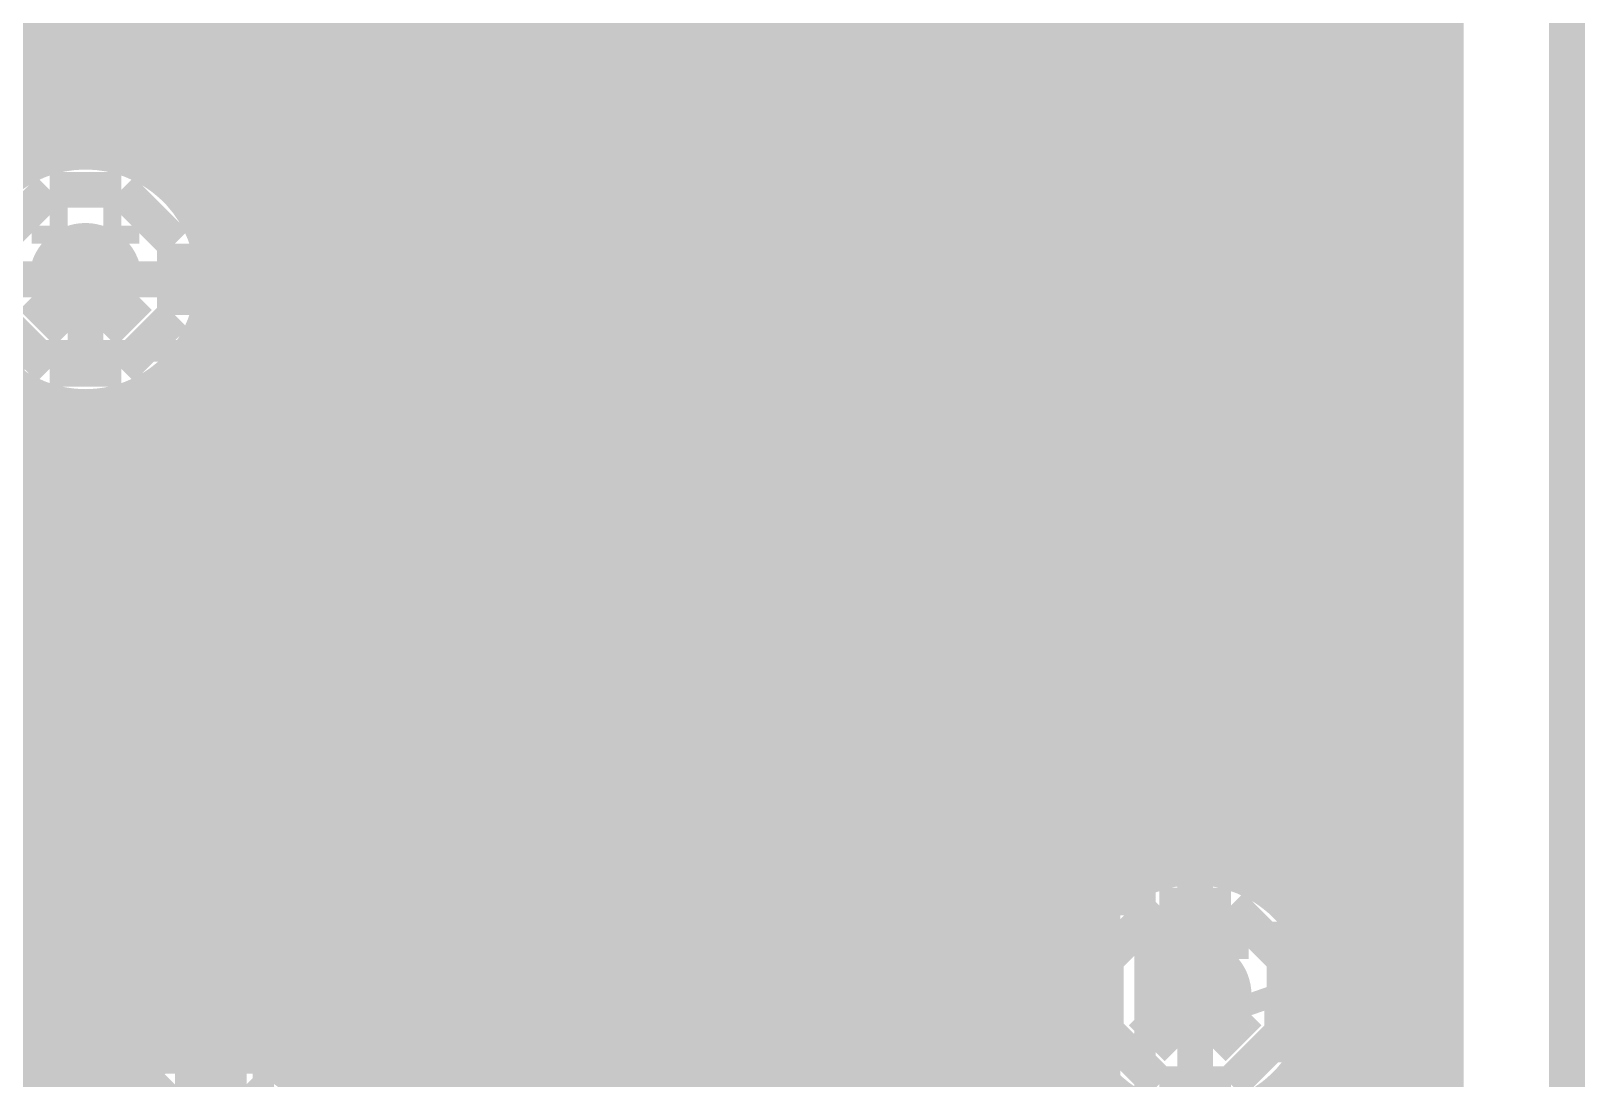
# Model space of a CAD drawing. Extents: x -5 to 157, y -120 to 103.
# Drawn here: x 128.9 to 139.93, y 42.58 to 50.02 of the extents above; entities that cross this region are included whole.
import ezdxf

# ---------------------------------------------------------------- set-up
doc = ezdxf.new("R2010")
doc.units = 0
doc.header["$MEASUREMENT"] = 0
doc.layers.get('0').update_dxf_attribs({"linetype": 'CONTINUOUS'})
for name, color, linetype in [('22-304-2_BOT', 7, 'CONTINUOUS'), ('22-304-2_DRD', 7, 'CONTINUOUS'), ('22-304-2_DRL', 2, 'CONTINUOUS'), ('22-304-2_IN1', 4, 'CONTINUOUS'), ('22-304-2_IN2', 3, 'CONTINUOUS'), ('22-304-2_SMB', 5, 'CONTINUOUS'), ('22-304-2_SMT', 10, 'CONTINUOUS'), ('22-304-2_SPB', 14, 'CONTINUOUS'), ('22-304-2_SPT', 9, 'CONTINUOUS'), ('22-304-2_SSB', 12, 'CONTINUOUS'), ('22-304-2_SST', 11, 'CONTINUOUS'), ('22-304-2_TOP', 13, 'CONTINUOUS'), ('THRUHOLE_TAP', 7, 'CONTINUOUS')]:
    doc.layers.add(name, color=color, linetype=linetype)

# ---------------------------------------------------------------- blocks, each defined once
blk = doc.blocks.new('RECTANGLE_3')
blk.add_solid([(0.4826, 0.4064), (0.4826, -0.4064), (-0.4826, 0.4064), (-0.4826, -0.4064)])
blk = doc.blocks.new('RECTANGLE_31')
blk.add_solid([(0.9017, 0.508), (0.9017, -0.508), (-0.9017, 0.508), (-0.9017, -0.508)])
blk = doc.blocks.new('ROUND_39')
at = {"const_width": 0.40005}
blk.add_lwpolyline([(-0.200024, 0, 1), (0.200024, 0, 1)], format="xyb", close=True, dxfattribs=at)
blk = doc.blocks.new('RECTANGLE_61')
blk.add_solid([(0.508, 0.635), (0.508, -0.635), (-0.508, 0.635), (-0.508, -0.635)])
blk = doc.blocks.new('ROUND_87')
at = {"const_width": 0.10033}
blk.add_lwpolyline([(-0.050164, 0, 1), (0.050164, 0, 1)], format="xyb", close=True, dxfattribs=at)
blk = doc.blocks.new('ROUND_88')
at = {"const_width": 0.10033}
blk.add_lwpolyline([(-0.050164, 0, 1), (0.050164, 0, 1)], format="xyb", close=True, dxfattribs=at)
blk = doc.blocks.new('ROUND_42')
at = {"const_width": 0.40005}
blk.add_lwpolyline([(-0.200024, 0, 1), (0.200024, 0, 1)], format="xyb", close=True, dxfattribs=at)
blk = doc.blocks.new('ROUND_38')
at = {"const_width": 0.40005}
blk.add_lwpolyline([(-0.200024, 0, 1), (0.200024, 0, 1)], format="xyb", close=True, dxfattribs=at)
blk = doc.blocks.new('RECTANGLE_26')
blk.add_solid([(0.75946, 1.52527), (0.75946, -1.52527), (-0.75946, 1.52527), (-0.75946, -1.52527)])
blk = doc.blocks.new('ROUND_80')
at = {"const_width": 0.10033}
blk.add_lwpolyline([(-0.050164, 0, 1), (0.050164, 0, 1)], format="xyb", close=True, dxfattribs=at)

msp = doc.modelspace()

# ---------------------------------------------------------------- linework, layer by layer
at = {"layer": '22-304-2_BOT'}
for points, const_width in [([(121.285, 34.0614), (121.5136, 34.29), (136.906, 34.29), (138.43, 35.814), (138.43, 46.736), (137.287, 47.879), (134.239, 47.879), (128.651, 53.467), (128.651, 59.055), (127.889, 59.817), (114.173, 59.817), (105.156, 68.834), (105.156, 72.517), (102.362, 75.311), (98.80854, 75.311), (97.3836, 76.7334)], 0.254), ([(102.235, 76.2), (105.664, 72.771), (105.664, 69.088), (114.427, 60.325), (128.143, 60.325), (129.159, 59.309), (129.159, 53.721), (134.493, 48.387), (137.668, 48.387), (138.938, 47.117), (138.938, 31.877), (138.176, 31.115), (129.54, 31.115)], 0.254), ([(121.285, 58.3946), (121.285, 56.261), (124.46, 53.086), (124.46, 49.911), (126.111, 48.26), (129.286, 48.26)], 0.254), ([(133.985, 46.863), (133.985, 47.371), (128.143, 53.213), (128.143, 57.8866), (127.635, 58.3946)], 0.254), ([(130.175, 46.7614), (130.175, 49.657), (127.7366, 52.0954), (127.635, 52.0954)], 0.254), ([(130.81, 49.64684), (132.969, 47.48784)], 0.254), ([(130.81, 49.64684), (130.81, 47.7774)], 0.254), ([(130.92684, 49.53), (130.81, 49.53)], 0.254), ([(131.0132, 49.44364), (131.0132, 47.7774)], 0.254), ([(131.15544, 49.3014), (130.81, 49.3014)], 0.254), ([(131.2418, 49.21504), (131.2418, 47.7774)], 0.254), ([(131.38404, 49.0728), (130.81, 49.0728)], 0.254), ([(131.4704, 48.98644), (131.4704, 47.7774)], 0.254), ([(131.61264, 48.8442), (130.81, 48.8442)], 0.254), ([(131.699, 48.75784), (131.699, 40.01262)], 0.254), ([(131.84124, 48.6156), (130.81, 48.6156)], 0.254), ([(131.9276, 48.52924), (131.9276, 39.78402)], 0.254), ([(132.06984, 48.387), (130.81, 48.387)], 0.254), ([(132.1562, 48.30064), (132.1562, 45.72)], 0.254), ([(132.29844, 48.1584), (130.81, 48.1584)], 0.254), ([(132.3848, 48.07204), (132.3848, 45.72)], 0.254), ([(132.52704, 47.9298), (130.81, 47.9298)], 0.254), ([(132.6134, 47.84344), (132.6134, 45.72)], 0.254), ([(131.5847, 47.7774), (130.81, 47.7774)], 0.254), ([(131.5847, 47.7774), (131.5847, 45.7454)], 0.254), ([(132.75564, 47.7012), (131.5847, 47.7012)], 0.254), ([(132.842, 47.61484), (132.842, 45.72)], 0.254), ([(132.969, 47.4726), (131.5847, 47.4726)], 0.254), ([(132.969, 47.48784), (132.969, 45.72)], 0.254), ([(132.969, 47.244), (131.5847, 47.244)], 0.254), ([(137.02284, 47.244), (135.001, 47.244)], 0.254), ([(135.001, 47.244), (135.001, 45.72)], 0.254), ([(135.128, 47.244), (135.128, 45.72)], 0.254), ([(135.3566, 47.244), (135.3566, 45.72)], 0.254), ([(135.5852, 47.244), (135.5852, 45.72)], 0.254), ([(135.8138, 47.244), (135.8138, 45.72)], 0.254), ([(136.0424, 47.244), (136.0424, 45.212)], 0.254), ([(136.271, 47.244), (136.271, 46.7106)], 0.254), ([(136.4996, 47.244), (136.4996, 46.7106)], 0.254), ([(136.7282, 47.244), (136.7282, 46.7106)], 0.254), ([(136.9568, 47.244), (136.9568, 46.7106)], 0.254), ([(137.02284, 47.244), (137.55624, 46.7106)], 0.254), ([(137.1854, 47.08144), (137.1854, 46.7106)], 0.254), ([(132.969, 47.0154), (131.5847, 47.0154)], 0.254), ([(137.25144, 47.0154), (135.001, 47.0154)], 0.254), ([(137.16, 45.7962), (137.16, 46.863)], 0.254), ([(137.414, 46.85284), (137.414, 46.7106)], 0.254), ([(132.969, 46.7868), (131.5847, 46.7868)], 0.254), ([(137.48004, 46.7868), (135.001, 46.7868)], 0.254), ([(137.55624, 46.7106), (136.1694, 46.7106)], 0.254), ([(136.1694, 46.7106), (136.1694, 45.2882)], 0.254), ([(137.16, 46.6471), (137.16, 45.7962)], 0.381), ([(132.969, 46.5582), (131.5847, 46.5582)], 0.254), ([(136.1694, 46.5582), (135.001, 46.5582)], 0.254), ([(132.969, 46.3296), (131.5847, 46.3296)], 0.254), ([(136.1694, 46.3296), (135.001, 46.3296)], 0.254), ([(132.969, 46.101), (131.5847, 46.101)], 0.254), ([(136.1694, 46.101), (135.001, 46.101)], 0.254), ([(132.969, 45.8724), (131.5847, 45.8724)], 0.254), ([(136.1694, 45.8724), (135.001, 45.8724)], 0.254), ([(136.2329, 45.7962), (137.16, 45.7962)], 0.381), ([(131.5847, 45.7454), (128.7653, 45.7454)], 0.254), ([(128.9558, 45.7454), (128.9558, 44.4246)], 0.254), ([(129.1844, 45.7454), (129.1844, 44.4246)], 0.254), ([(129.413, 45.7454), (129.413, 44.4246)], 0.254), ([(129.6416, 45.7454), (129.6416, 44.4246)], 0.254), ([(129.8702, 45.7454), (129.8702, 44.4246)], 0.254), ([(130.0988, 45.7454), (130.0988, 44.4246)], 0.254), ([(130.3274, 45.7454), (130.3274, 44.4246)], 0.254), ([(130.556, 45.7454), (130.556, 44.4246)], 0.254), ([(130.7846, 45.7454), (130.7846, 44.4246)], 0.254), ([(131.0132, 45.7454), (131.0132, 44.4246)], 0.254), ([(131.2418, 45.7454), (131.2418, 44.4246)], 0.254), ([(131.4704, 45.7454), (131.4704, 44.4246)], 0.254), ([(131.953, 45.6438), (128.4605, 45.6438)], 0.254), ([(131.953, 45.72), (131.953, 43.434)], 0.254), ([(132.969, 45.72), (131.953, 45.72)], 0.254), ([(133.985, 45.72), (132.969, 45.72)], 0.254), ([(133.985, 45.72), (132.969, 45.72)], 0.254), ([(133.985, 45.72), (133.985, 43.434)], 0.254), ([(135.001, 45.72), (133.985, 45.72)], 0.254), ([(136.017, 45.72), (135.001, 45.72)], 0.254), ([(136.017, 45.72), (136.017, 45.212)], 0.254), ([(136.1694, 45.6438), (136.017, 45.6438)], 0.254), ([(131.953, 45.4152), (128.6256, 45.4152)], 0.254), ([(136.1694, 45.4152), (136.017, 45.4152)], 0.254), ([(136.1694, 45.212), (136.017, 45.212)], 0.254), ([(136.1694, 45.2882), (136.1694, 45.212)], 0.254), ([(131.953, 45.1866), (128.6256, 45.1866)], 0.254), ([(131.953, 44.958), (128.6256, 44.958)], 0.254), ([(131.953, 44.7294), (128.6256, 44.7294)], 0.254), ([(132.0165, 44.577), (132.969, 44.577)], 0.381), ([(132.969, 43.4975), (132.969, 44.577)], 0.381), ([(132.969, 44.577), (134.112, 43.434)], 0.254), ([(132.969, 44.577), (134.112, 43.434)], 0.254), ([(135.001, 44.577), (136.9568, 44.577), (137.16, 44.3738)], 0.254), ([(131.953, 44.5008), (128.6256, 44.5008)], 0.254), ([(131.5847, 44.4246), (128.7653, 44.4246)], 0.254), ([(131.5847, 44.4246), (131.5847, 42.3926)], 0.254), ([(137.16, 44.3738), (137.16, 43.18)], 0.254), ([(131.953, 44.2722), (131.5847, 44.2722)], 0.254), ([(131.953, 44.0436), (131.5847, 44.0436)], 0.254), ([(136.017, 43.942), (136.017, 43.434)], 0.254), ([(136.1694, 43.942), (136.017, 43.942)], 0.254), ([(136.0424, 43.942), (136.0424, 34.925)], 0.254), ([(136.1694, 43.942), (136.1694, 43.4594)], 0.254), ([(131.953, 43.815), (131.5847, 43.815)], 0.254), ([(136.1694, 43.815), (136.017, 43.815)], 0.254), ([(131.953, 43.5864), (131.5847, 43.5864)], 0.254), ([(136.1694, 43.5864), (136.017, 43.5864)], 0.254), ([(133.985, 43.434), (131.953, 43.434)], 0.254), ([(132.1562, 43.434), (132.1562, 39.55542)], 0.254), ([(132.3848, 43.434), (132.3848, 39.32682)], 0.254), ([(132.6134, 43.434), (132.6134, 39.09822)], 0.254), ([(132.842, 43.434), (132.842, 38.86962)], 0.254), ([(133.0706, 43.434), (133.0706, 38.5318)], 0.254), ([(133.2992, 43.434), (133.2992, 37.6174)], 0.254), ([(133.5278, 43.434), (133.5278, 37.6174)], 0.254), ([(133.7564, 43.434), (133.7564, 37.6174)], 0.254), ([(136.017, 43.434), (133.985, 43.434)], 0.254), ([(133.985, 43.434), (133.985, 37.6174)], 0.254), ([(134.2136, 43.434), (134.2136, 37.6174)], 0.254), ([(134.4422, 43.434), (134.4422, 37.6174)], 0.254), ([(134.6708, 43.434), (134.6708, 37.6174)], 0.254), ([(134.8994, 43.434), (134.8994, 37.6174)], 0.254), ([(135.128, 43.434), (135.128, 37.6174)], 0.254), ([(135.3566, 43.434), (135.3566, 37.6174)], 0.254), ([(135.5852, 43.434), (135.5852, 34.925)], 0.254), ([(135.8138, 43.434), (135.8138, 34.925)], 0.254), ([(136.2964, 43.4594), (136.1694, 43.4594)], 0.254), ([(136.271, 43.4594), (136.271, 43.36288)], 0.254), ([(130.175, 41.91), (130.1242, 41.9608), (130.1242, 43.3578), (130.175, 43.4086)], 0.254), ([(136.26846, 43.3578), (131.5847, 43.3578)], 0.254), ([(136.25322, 43.1292), (131.5847, 43.1292)], 0.254), ([(136.271, 42.99712), (136.271, 34.925)], 0.254), ([(136.2964, 42.9006), (131.5847, 42.9006)], 0.254), ([(136.40816, 42.672), (131.5847, 42.672)], 0.254), ([(136.4996, 42.5577), (136.4996, 34.925)], 0.254), ([(137.795, 42.5323), (137.795, 36.07562)], 0.254)]:
    msp.add_lwpolyline(points, dxfattribs=dict(at, const_width=const_width))
at = {"layer": '22-304-2_BOT', "const_width": 0.254}
for points in [[(136.2964, 43.4594, 0.0783853), (136.25233, 43.18)], [(136.25322, 43.18, 0.4142136), (137.16, 42.27322)], [(137.16, 42.27322, 0.1963402), (137.79481, 42.53249)]]:
    msp.add_lwpolyline(points, format="xyb", dxfattribs=at)
at = {"layer": '22-304-2_DRD', "const_width": 0.254}
for points in [[(44.99864, -115.99926), (44.99864, 25.99944), (48.00092, 28.99918), (86.79942, 28.99918), (89.79916, 25.99944), (89.79916, -31.0007), (92.7989, -34.00044), (136.79932, -34.00044), (139.79906, -31.0007), (139.79906, 58.0009), (136.79932, 61.00064), (115.30076, 61.00064), (107.29976, 68.9991), (107.29976, 94.99854), (99.29876, 102.99954), (35.49904, 102.99954), (27.50058, 94.99854), (27.50058, 68.9991), (19.49958, 61.00064), (-1.99898, 61.00064), (-4.99872, 58.0009), (-4.99872, -2.99974), (18.00098, -25.99944), (18.00098, -115.99926)], [(129.032, 48.895), (128.651, 48.514)], [(129.54, 48.895), (129.032, 48.895)], [(129.921, 48.514), (129.54, 48.895)], [(129.032, 48.641), (129.032, 48.514)], [(129.159, 48.641), (129.032, 48.641)], [(129.159, 48.514), (129.159, 48.641)], [(129.413, 48.641), (129.413, 48.514)], [(129.54, 48.641), (129.413, 48.641)], [(129.54, 48.514), (129.54, 48.641)], [(129.032, 48.514), (129.159, 48.514)], [(129.413, 48.514), (129.54, 48.514)], [(129.921, 48.006), (129.921, 48.514)], [(129.159, 47.879), (128.905, 48.133)], [(129.667, 48.133), (129.413, 47.879)], [(128.651, 48.006), (129.032, 47.625)], [(129.54, 47.625), (129.921, 48.006)], [(129.413, 47.879), (129.159, 47.879)], [(129.032, 47.625), (129.54, 47.625)], [(136.906, 47.498), (136.525, 47.117)], [(137.414, 47.498), (136.906, 47.498)], [(137.795, 47.117), (137.414, 47.498)], [(136.906, 47.244), (136.906, 47.117)], [(137.033, 47.244), (136.906, 47.244)], [(137.033, 47.117), (137.033, 47.244)], [(137.287, 47.244), (137.287, 47.117)], [(137.414, 47.244), (137.287, 47.244)], [(137.414, 47.117), (137.414, 47.244)], [(132.461, 47.117), (132.08, 46.736)], [(132.461, 47.117), (132.08, 46.736)], [(132.969, 47.117), (132.461, 47.117)], [(132.969, 47.117), (132.461, 47.117)], [(133.35, 46.736), (132.969, 47.117)], [(133.35, 46.736), (132.969, 47.117)], [(136.525, 47.117), (136.525, 46.609)], [(136.906, 47.117), (137.033, 47.117)], [(137.287, 47.117), (137.414, 47.117)], [(137.795, 46.609), (137.795, 47.117)], [(132.461, 46.863), (132.461, 46.736)], [(132.588, 46.863), (132.461, 46.863)], [(132.461, 46.863), (132.461, 46.736)], [(132.588, 46.863), (132.461, 46.863)], [(132.588, 46.736), (132.588, 46.863)], [(132.588, 46.736), (132.588, 46.863)], [(132.842, 46.863), (132.842, 46.736)], [(132.969, 46.863), (132.842, 46.863)], [(132.842, 46.863), (132.842, 46.736)], [(132.969, 46.863), (132.842, 46.863)], [(132.969, 46.736), (132.969, 46.863)], [(132.969, 46.736), (132.969, 46.863)], [(132.08, 46.736), (132.08, 46.228)], [(132.08, 46.736), (132.08, 46.228)], [(132.461, 46.736), (132.588, 46.736)], [(132.461, 46.736), (132.588, 46.736)], [(132.842, 46.736), (132.969, 46.736)], [(132.842, 46.736), (132.969, 46.736)], [(133.35, 46.228), (133.35, 46.736)], [(133.35, 46.228), (133.35, 46.736)], [(137.033, 46.482), (136.779, 46.736)], [(137.541, 46.736), (137.287, 46.482)], [(136.525, 46.609), (136.906, 46.228)], [(137.414, 46.228), (137.795, 46.609)], [(137.287, 46.482), (137.033, 46.482)], [(132.588, 46.101), (132.334, 46.355)], [(132.588, 46.101), (132.334, 46.355)], [(133.096, 46.355), (132.842, 46.101)], [(133.096, 46.355), (132.842, 46.101)], [(132.08, 46.228), (132.461, 45.847)], [(132.08, 46.228), (132.461, 45.847)], [(132.969, 45.847), (133.35, 46.228)], [(132.969, 45.847), (133.35, 46.228)], [(136.906, 46.228), (137.414, 46.228)], [(132.842, 46.101), (132.588, 46.101)], [(132.842, 46.101), (132.588, 46.101)], [(132.461, 45.847), (132.969, 45.847)], [(132.461, 45.847), (132.969, 45.847)], [(133.858, 44.069), (133.477, 43.688)], [(133.858, 44.069), (133.477, 43.688)], [(134.366, 44.069), (133.858, 44.069)], [(134.366, 44.069), (133.858, 44.069)], [(134.747, 43.688), (134.366, 44.069)], [(134.747, 43.688), (134.366, 44.069)], [(133.858, 43.815), (133.858, 43.688)], [(133.985, 43.815), (133.858, 43.815)], [(133.858, 43.815), (133.858, 43.688)], [(133.985, 43.815), (133.858, 43.815)], [(133.985, 43.688), (133.985, 43.815)], [(133.985, 43.688), (133.985, 43.815)], [(134.239, 43.815), (134.239, 43.688)], [(134.366, 43.815), (134.239, 43.815)], [(134.239, 43.815), (134.239, 43.688)], [(134.366, 43.815), (134.239, 43.815)], [(134.366, 43.688), (134.366, 43.815)], [(134.366, 43.688), (134.366, 43.815)], [(136.906, 43.815), (136.525, 43.434)], [(137.414, 43.815), (136.906, 43.815)], [(137.795, 43.434), (137.414, 43.815)], [(133.477, 43.688), (133.477, 43.18)], [(133.477, 43.688), (133.477, 43.18)], [(133.858, 43.688), (133.985, 43.688)], [(133.858, 43.688), (133.985, 43.688)], [(134.239, 43.688), (134.366, 43.688)], [(134.239, 43.688), (134.366, 43.688)], [(134.747, 43.18), (134.747, 43.688)], [(134.747, 43.18), (134.747, 43.688)], [(136.906, 43.561), (136.906, 43.434)], [(137.033, 43.561), (136.906, 43.561)], [(137.033, 43.434), (137.033, 43.561)], [(137.287, 43.561), (137.287, 43.434)], [(137.414, 43.561), (137.287, 43.561)], [(137.414, 43.434), (137.414, 43.561)], [(136.525, 43.434), (136.525, 42.926)], [(136.906, 43.434), (137.033, 43.434)], [(137.287, 43.434), (137.414, 43.434)], [(137.795, 42.926), (137.795, 43.434)], [(133.985, 43.053), (133.731, 43.307)], [(133.985, 43.053), (133.731, 43.307)], [(134.493, 43.307), (134.239, 43.053)], [(134.493, 43.307), (134.239, 43.053)], [(133.477, 43.18), (133.858, 42.799)], [(133.477, 43.18), (133.858, 42.799)], [(134.366, 42.799), (134.747, 43.18)], [(134.366, 42.799), (134.747, 43.18)], [(134.239, 43.053), (133.985, 43.053)], [(134.239, 43.053), (133.985, 43.053)], [(137.033, 42.799), (136.779, 43.053)], [(137.541, 43.053), (137.287, 42.799)], [(136.525, 42.926), (136.906, 42.545)], [(137.414, 42.545), (137.795, 42.926)], [(133.858, 42.799), (134.366, 42.799)], [(133.858, 42.799), (134.366, 42.799)], [(137.287, 42.799), (137.033, 42.799)], [(129.921, 42.545), (129.54, 42.164)], [(130.429, 42.545), (129.921, 42.545)], [(130.81, 42.164), (130.429, 42.545)], [(136.906, 42.545), (137.414, 42.545)]]:
    msp.add_lwpolyline(points, dxfattribs=at)
at = {"layer": '22-304-2_DRL', "const_width": 0.254}
msp.add_lwpolyline([(44.99864, -115.99926), (44.99864, 25.99944), (48.00092, 28.99918), (86.79942, 28.99918), (89.79916, 25.99944), (89.79916, -31.0007), (92.7989, -34.00044), (136.79932, -34.00044), (139.79906, -31.0007), (139.79906, 58.0009), (136.79932, 61.00064), (115.30076, 61.00064), (107.29976, 68.9991), (107.29976, 94.99854), (99.29876, 102.99954), (35.49904, 102.99954), (27.50058, 94.99854), (27.50058, 68.9991), (19.49958, 61.00064), (-1.99898, 61.00064), (-4.99872, 58.0009), (-4.99872, -2.99974), (18.00098, -25.99944), (18.00098, -115.99926)], dxfattribs=at)
at = {"layer": '22-304-2_IN1', "const_width": 0.254}
for points in [[(128.8542, 59.055), (128.8542, 49.05756)], [(129.0828, 59.055), (129.0828, 49.14392)], [(129.3114, 59.055), (129.3114, 49.16678)], [(129.54, 59.055), (129.54, 49.13122)], [(129.7686, 59.055), (129.7686, 49.02708)], [(129.9972, 59.055), (129.9972, 48.82388)], [(130.2258, 59.055), (130.2258, 42.81678)], [(130.4544, 59.055), (130.4544, 42.7736)], [(130.683, 59.055), (130.683, 42.66184)], [(130.9116, 59.055), (130.9116, 42.44086)], [(131.1402, 59.055), (131.1402, 25.9715)], [(138.4554, 57.2516), (138.4554, -1.778)], [(138.684, 57.023), (138.684, -1.778)], [(131.3688, 55.26786), (131.3688, 25.9715)], [(138.2268, 55.25262), (138.2268, -1.778)], [(131.5974, 54.56682), (131.5974, 35.4584)], [(137.9982, 54.5592), (137.9982, 47.21098)], [(131.826, 54.13756), (131.826, 46.66488)], [(137.7696, 54.13248), (137.7696, 47.5361)], [(132.0546, 53.81498), (132.0546, 47.1043)], [(137.541, 53.8099), (137.541, 47.68596)], [(132.2832, 53.5559), (132.2832, 47.27956)], [(137.3124, 53.55082), (137.3124, 47.75708)], [(132.5118, 53.34), (132.5118, 47.36592)], [(137.0838, 53.33746), (137.0838, 47.76724)], [(132.7404, 53.15966), (132.7404, 47.38878)], [(136.8552, 53.15712), (136.8552, 47.71644)], [(132.969, 53.00726), (132.969, 47.35322)], [(136.6266, 53.00472), (136.6266, 47.59706)], [(133.1976, 52.87772), (133.1976, 47.24908)], [(136.398, 52.87772), (136.398, 47.35576)], [(133.4262, 52.77104), (133.4262, 47.04588)], [(136.1694, 52.77104), (136.1694, 30.37078)], [(133.6548, 52.68214), (133.6548, 44.21886)], [(133.8834, 52.61356), (133.8834, 44.31284)], [(135.7122, 52.61102), (135.7122, 30.26156)], [(135.9408, 52.68214), (135.9408, 30.34792)], [(134.112, 52.56022), (134.112, 44.34078)], [(134.3406, 52.52212), (134.3406, 44.31284)], [(134.5692, 52.49926), (134.5692, 44.21886)], [(134.7978, 52.49164), (134.7978, 44.02836)], [(135.0264, 52.49926), (135.0264, -1.778)], [(135.255, 52.52212), (135.255, 29.64688)], [(135.4836, 52.55768), (135.4836, 30.0863)], [(138.684, 50.1142), (109.35716, 50.1142)], [(138.684, 49.8856), (109.29366, 49.8856)], [(138.684, 49.657), (109.15142, 49.657)], [(138.684, 49.4284), (108.86186, 49.4284)], [(138.684, 49.1998), (48.84928, 49.1998)], [(138.684, 48.9712), (129.84988, 48.9712)], [(138.684, 48.7426), (130.05308, 48.7426)], [(138.684, 48.514), (130.15722, 48.514)], [(138.684, 48.2854), (130.19278, 48.2854)], [(138.684, 48.0568), (130.16992, 48.0568)], [(138.684, 47.8282), (130.08356, 47.8282)], [(129.9972, 47.69612), (129.9972, 42.799)], [(136.62914, 47.5996), (129.9083, 47.5996)], [(138.684, 47.5996), (137.69086, 47.5996)], [(128.8542, 47.46244), (128.8542, 42.60342)], [(129.7686, 47.49038), (129.7686, 42.72026)], [(129.10312, 47.371), (94.6531, 47.371)], [(129.0828, 47.37608), (129.0828, 42.31386)], [(129.3114, 47.35322), (129.3114, 42.1894)], [(132.53212, 47.371), (129.46888, 47.371)], [(129.54, 47.38878), (129.54, 42.5577)], [(136.40816, 47.371), (132.89788, 47.371)], [(138.684, 47.371), (137.91184, 47.371)], [(132.0927, 47.1424), (94.80296, 47.1424)], [(136.2964, 47.1424), (133.3373, 47.1424)], [(138.684, 47.1424), (138.0236, 47.1424)], [(131.91744, 46.9138), (106.51236, 46.9138)], [(136.25322, 46.9138), (133.51256, 46.9138)], [(138.684, 46.9138), (138.06678, 46.9138)], [(131.83108, 46.6852), (106.70286, 46.6852)], [(136.26846, 46.6852), (133.59892, 46.6852)], [(138.684, 46.6852), (138.049, 46.6852)], [(137.9982, 46.51502), (137.9982, 43.52798)], [(131.80822, 46.4566), (106.79684, 46.4566)], [(136.3472, 46.4566), (133.62178, 46.4566)], [(138.684, 46.4566), (137.97026, 46.4566)], [(131.826, 46.29912), (131.826, 35.8267)], [(136.398, 46.37024), (136.398, 43.67276)], [(131.84378, 46.228), (106.82478, 46.228)], [(136.5123, 46.228), (133.58622, 46.228)], [(137.7696, 46.1899), (137.7696, 43.8531)], [(138.684, 46.228), (137.8077, 46.228)], [(136.6266, 46.12894), (136.6266, 43.91406)], [(131.94538, 45.9994), (106.79684, 45.9994)], [(136.8806, 45.9994), (133.48208, 45.9994)], [(136.8552, 46.00702), (136.8552, 44.03344)], [(137.3124, 45.96892), (137.3124, 44.07408)], [(138.684, 45.9994), (137.4394, 45.9994)], [(137.541, 46.04004), (137.541, 44.00296)], [(132.0546, 45.8597), (132.0546, 35.98926)], [(133.4262, 45.91812), (133.4262, 44.02836)], [(137.0838, 45.95876), (137.0838, 44.08424)], [(132.15112, 45.7708), (106.70286, 45.7708)], [(138.684, 45.7708), (133.27888, 45.7708)], [(132.2832, 45.68444), (132.2832, 36.068)], [(133.1976, 45.71238), (133.1976, 35.70986)], [(138.684, 45.5422), (106.51236, 45.5422)], [(132.5118, 45.59808), (132.5118, 36.08578)], [(132.7404, 45.57522), (132.7404, 36.0426)], [(132.969, 45.61078), (132.969, 35.93084)], [(138.684, 45.3136), (22.52726, 45.3136)], [(138.684, 45.085), (89.01176, 45.085)], [(138.684, 44.8564), (89.25306, 44.8564)], [(138.684, 44.6278), (89.37244, 44.6278)], [(138.684, 44.3992), (89.42324, 44.3992)], [(133.58114, 44.1706), (108.22686, 44.1706)], [(138.684, 44.1706), (134.64286, 44.1706)], [(133.36016, 43.942), (108.44784, 43.942)], [(136.66724, 43.942), (134.86384, 43.942)], [(138.684, 43.942), (137.65276, 43.942)], [(133.2484, 43.7134), (108.5596, 43.7134)], [(136.42594, 43.7134), (134.9756, 43.7134)], [(138.684, 43.7134), (137.89406, 43.7134)], [(133.20522, 43.4848), (108.60278, 43.4848)], [(136.30402, 43.4848), (135.01878, 43.4848)], [(138.684, 43.4848), (138.01344, 43.4848)], [(133.22046, 43.2562), (108.585, 43.2562)], [(136.25576, 43.2562), (135.001, 43.2562)], [(138.684, 43.2562), (138.06424, 43.2562)], [(133.2992, 43.0276), (108.50626, 43.0276)], [(136.26592, 43.0276), (134.92226, 43.0276)], [(138.684, 43.0276), (138.05408, 43.0276)], [(129.99212, 42.799), (128.45288, 42.799)], [(133.4643, 42.799), (130.35788, 42.799)], [(133.4262, 42.83964), (133.4262, 35.85464)], [(136.33704, 42.799), (134.7597, 42.799)], [(134.7978, 42.83964), (134.7978, 35.3822)], [(138.684, 42.799), (137.98296, 42.799)], [(137.9982, 42.83202), (137.9982, 29.04998)], [(136.398, 42.68724), (136.398, 30.33522)], [(129.5527, 42.5704), (128.8923, 42.5704)], [(133.8326, 42.5704), (130.7973, 42.5704)], [(133.6548, 42.64914), (133.6548, 35.9664)], [(133.8834, 42.55516), (133.8834, 36.00958)], [(134.3406, 42.55516), (134.3406, 35.91306)], [(136.4869, 42.5704), (134.3914, 42.5704)], [(134.5692, 42.64914), (134.5692, 35.7505)], [(138.684, 42.5704), (137.8331, 42.5704)], [(134.112, 42.52722), (134.112, 35.9918)], [(137.7696, 42.5069), (137.7696, 29.3751)]]:
    msp.add_lwpolyline(points, dxfattribs=at)
for points in [[(129.286, 49.16678, 0.4142136), (128.37922, 48.26)], [(130.19278, 48.26, 0.4142136), (129.286, 49.16678)], [(128.37922, 48.26, 0.4142136), (129.286, 47.35322)], [(129.286, 47.35322, 0.4142136), (130.19278, 48.26)], [(137.16, 47.76978, 0.4142136), (136.25322, 46.863)], [(138.06678, 46.863, 0.4142136), (137.16, 47.76978)], [(132.715, 47.38878, 0.4142136), (131.80822, 46.482)], [(133.62178, 46.482, 0.4142136), (132.715, 47.38878)], [(136.25322, 46.863, 0.4142136), (137.16, 45.95622)], [(137.16, 45.95622, 0.4142136), (138.06678, 46.863)], [(131.80822, 46.482, 0.4142136), (132.715, 45.57522)], [(132.715, 45.57522, 0.4142136), (133.62178, 46.482)], [(134.112, 44.34078, 0.4142136), (133.20522, 43.434)], [(135.01878, 43.434, 0.4142136), (134.112, 44.34078)], [(137.16, 44.08678, 0.4142136), (136.25322, 43.18)], [(138.06678, 43.18, 0.4142136), (137.16, 44.08678)], [(133.20522, 43.434, 0.4142136), (134.112, 42.52722)], [(134.112, 42.52722, 0.4142136), (135.01878, 43.434)], [(136.25322, 43.18, 0.4142136), (137.16, 42.27322)], [(137.16, 42.27322, 0.4142136), (138.06678, 43.18)], [(129.17678, 41.91, 0.4142136), (128.27, 42.81678)], [(130.175, 42.81678, 0.4142136), (129.26822, 41.91)], [(131.08178, 41.91, 0.4142136), (130.175, 42.81678)]]:
    msp.add_lwpolyline(points, format="xyb", dxfattribs=at)
at = {"layer": '22-304-2_IN2'}
for points, const_width in [([(134.80034, 55.99938), (134.80034, 55.69966), (138.43, 52.07), (138.43, -24.13), (135.255, -27.305), (135.255, -28.575), (134.80034, -28.99918)], 1.27), ([(131.699, 53.71338), (131.699, 35.8648)], 0.254), ([(131.9276, 53.7845), (131.9276, 36.0553)], 0.254), ([(131.4704, 53.48478), (131.4704, 35.4457)], 0.254), ([(132.1562, 53.51526), (132.1562, 36.15944)], 0.254), ([(131.2418, 53.25618), (131.2418, 21.67382)], 0.254), ([(132.3848, 53.29428), (132.3848, 36.20262)], 0.254), ([(131.0132, 53.02758), (131.0132, 42.50182)], 0.254), ([(132.6134, 53.10632), (132.6134, 36.19246)], 0.254), ([(132.842, 52.9463), (132.842, 36.1315)], 0.254), ([(130.7846, 52.79898), (130.7846, 42.7355)], 0.254), ([(133.0706, 52.81168), (133.0706, 36.0045)], 0.254), ([(133.2992, 52.69738), (133.2992, 35.90798)], 0.254), ([(133.5278, 52.6034), (133.5278, 36.04514)], 0.254), ([(136.0424, 52.59324), (136.0424, 30.48508)], 0.254), ([(130.556, 52.57038), (130.556, 42.8625)], 0.254), ([(133.7564, 52.5272), (133.7564, 36.11372)], 0.254), ([(135.8138, 52.51704), (135.8138, 30.43428)], 0.254), ([(133.985, 52.46624), (133.985, 36.12642)], 0.254), ([(134.2136, 52.42052), (134.2136, 36.09086)], 0.254), ([(134.4422, 52.39004), (134.4422, 35.99434)], 0.254), ([(134.6708, 52.3748), (134.6708, 35.81654)], 0.254), ([(134.8994, 52.3748), (134.8994, 35.45078)], 0.254), ([(135.128, 52.3875), (135.128, 29.60878)], 0.254), ([(135.3566, 52.41544), (135.3566, 30.12186)], 0.254), ([(135.5852, 52.45862), (135.5852, 30.32506)], 0.254), ([(136.271, 52.44338), (136.271, 43.69308)], 0.254), ([(130.3274, 52.34178), (130.3274, 42.92346)], 0.254), ([(136.4996, 52.21478), (136.4996, 43.96486)], 0.254), ([(130.0988, 52.11318), (130.0988, 48.88484)], 0.254), ([(136.7282, 51.98618), (136.7282, 44.10964)], 0.254), ([(129.8702, 51.88458), (129.8702, 49.10328)], 0.254), ([(136.9568, 51.75758), (136.9568, 44.18584)], 0.254), ([(129.6416, 51.65598), (129.6416, 49.22266)], 0.254), ([(137.16762, 51.54676), (137.16762, 44.20616)], 0.254), ([(129.413, 51.42738), (129.413, 49.27854)], 0.254), ([(129.1844, 51.19878), (129.1844, 49.28108)], 0.254), ([(128.9558, 50.97018), (128.9558, 49.23028)], 0.254), ([(137.16762, 49.9872), (127.97028, 49.9872)], 0.254), ([(137.16762, 49.7586), (127.74168, 49.7586)], 0.254), ([(137.16762, 49.53), (127.51308, 49.53)], 0.254), ([(137.16762, 49.3014), (127.28448, 49.3014)], 0.254), ([(137.16762, 49.0728), (129.91084, 49.0728)], 0.254), ([(137.16762, 48.8442), (130.12928, 48.8442)], 0.254), ([(137.16762, 48.6156), (130.24866, 48.6156)], 0.254), ([(137.16762, 48.387), (130.30454, 48.387)], 0.254), ([(137.16762, 48.1584), (130.30708, 48.1584)], 0.254), ([(137.16762, 47.9298), (130.25628, 47.9298)], 0.254), ([(130.0988, 47.63262), (130.0988, 42.93362)], 0.254), ([(137.16762, 47.7012), (130.14706, 47.7012)], 0.254), ([(129.8702, 47.41672), (129.8702, 42.89044)], 0.254), ([(137.16762, 47.4726), (129.94386, 47.4726)], 0.254), ([(128.9558, 47.28718), (128.9558, 42.672)], 0.254), ([(129.6416, 47.29734), (129.6416, 42.7863)], 0.254), ([(129.14122, 47.244), (128.5875, 47.244)], 0.254), ([(129.1844, 47.23892), (129.1844, 42.37482)], 0.254), ([(129.413, 47.24146), (129.413, 42.5958)], 0.254), ([(137.16762, 47.244), (129.43078, 47.244)], 0.254), ([(137.16762, 47.0154), (128.64846, 47.0154)], 0.254), ([(137.16762, 46.7868), (128.65862, 46.7868)], 0.254), ([(137.16762, 46.5582), (128.61544, 46.5582)], 0.254), ([(137.16762, 46.3296), (128.5113, 46.3296)], 0.254), ([(137.16762, 46.101), (128.3208, 46.101)], 0.254), ([(137.16762, 45.8724), (127.9017, 45.8724)], 0.254), ([(137.16762, 45.6438), (106.76128, 45.6438)], 0.254), ([(137.16762, 45.4152), (106.54284, 45.4152)], 0.254), ([(137.16762, 45.1866), (89.07272, 45.1866)], 0.254), ([(137.16762, 44.958), (89.32418, 44.958)], 0.254), ([(137.16762, 44.7294), (89.46134, 44.7294)], 0.254), ([(137.16762, 44.5008), (89.52992, 44.5008)], 0.254), ([(137.16762, 44.2722), (108.28782, 44.2722)], 0.254), ([(136.60628, 44.0436), (108.5215, 44.0436)], 0.254), ([(136.35228, 43.815), (108.6485, 43.815)], 0.254), ([(136.21766, 43.5864), (108.70946, 43.5864)], 0.254), ([(136.14908, 43.3578), (108.71962, 43.3578)], 0.254), ([(136.13384, 43.1292), (108.67644, 43.1292)], 0.254), ([(129.90576, 42.9006), (128.5367, 42.9006)], 0.254), ([(136.17194, 42.9006), (130.4417, 42.9006)], 0.254), ([(129.48666, 42.672), (128.9558, 42.672)], 0.254), ([(136.26846, 42.672), (130.8608, 42.672)], 0.254), ([(136.271, 42.66692), (136.271, 30.48254)], 0.254)]:
    msp.add_lwpolyline(points, dxfattribs=dict(at, const_width=const_width))
at = {"layer": '22-304-2_IN2', "const_width": 0.254}
for points in [[(129.286, 49.28616, 0.4142136), (128.25984, 48.26)], [(130.31216, 48.26, 0.4142136), (129.286, 49.28616)], [(128.25984, 48.26, 0.4142136), (129.286, 47.23384)], [(129.286, 47.23384, 0.4142136), (130.31216, 48.26)], [(137.16, 44.20616, 0.4142136), (136.13384, 43.18)], [(136.13384, 43.18, 0.4142136), (137.16, 42.15384)], [(129.2225, 42.291, 0.3066789), (128.27, 42.93616)], [(130.175, 42.93616, 0.3066794), (129.2225, 42.291)], [(131.20116, 41.91, 0.4142136), (130.175, 42.93616)]]:
    msp.add_lwpolyline(points, format="xyb", dxfattribs=at)
at = {"layer": '22-304-2_SSB', "const_width": 0.1524}
for points in [[(136.017, 43.434), (131.953, 43.434), (131.953, 48.006), (133.731, 48.006), (133.985, 47.752), (134.239, 48.006), (136.017, 48.006), (136.017, 43.434)], [(131.572, 47.752), (128.778, 47.752), (128.778, 42.418), (131.572, 42.418), (131.572, 47.752)], [(137.9855, 46.5455), (137.9855, 43.6245), (136.3472, 43.6245), (136.3472, 46.5455), (137.9855, 46.5455)], [(136.71042, 42.81932), (137.72642, 43.17492), (137.72642, 42.69994)], [(133.72084, 42.53484), (133.5532, 42.65168), (133.5532, 42.89044), (133.72084, 43.00728), (133.89102, 43.00728), (134.22884, 42.77106), (134.5692, 43.00728), (134.5692, 42.53484)]]:
    msp.add_lwpolyline(points, dxfattribs=at)
at = {"layer": '22-304-2_SST', "const_width": 0.1524}
for points in [[(129.99974, 45.21708), (129.99974, 44.75226), (129.99974, 44.61002), (130.24866, 44.61002), (130.24866, 44.75226), (130.24866, 45.21708), (130.24866, 45.35932), (129.99974, 45.35932), (129.99974, 45.21708), (130.24866, 45.21708)], [(132.53974, 45.21708), (132.53974, 44.75226), (132.53974, 44.61002), (132.78866, 44.61002), (132.78866, 44.75226), (132.78866, 45.21708), (132.78866, 45.35932), (132.53974, 45.35932), (132.53974, 45.21708), (132.78866, 45.21708)], [(129.99974, 44.39412), (129.99974, 44.61002), (129.99974, 44.75226), (130.24866, 44.75226), (130.24866, 44.61002), (130.24866, 44.39412)], [(132.53974, 44.39412), (132.53974, 44.61002), (132.53974, 44.75226), (132.78866, 44.75226), (132.78866, 44.61002), (132.78866, 44.39412)], [(128.72974, 44.39412), (128.72974, 44.55414), (128.97866, 44.55414), (128.97866, 44.39412)], [(131.26974, 44.39412), (131.26974, 44.55414), (131.51866, 44.55414), (131.51866, 44.39412)], [(133.80974, 44.39412), (133.80974, 44.55414), (134.05866, 44.55414), (134.05866, 44.39412)], [(130.9243, 44.39412), (130.9243, 43.89374), (131.8641, 43.89374), (131.8641, 44.39412), (133.4643, 44.39412), (133.4643, 43.89374), (134.83336, 43.89374), (134.83336, 43.82008), (108.90504, 43.82008)], [(115.6843, 44.39412), (116.6241, 44.39412), (118.2243, 44.39412), (119.1641, 44.39412), (120.7643, 44.39412), (121.7041, 44.39412), (123.3043, 44.39412), (124.2441, 44.39412), (125.8443, 44.39412), (126.7841, 44.39412), (128.3843, 44.39412), (129.3241, 44.39412), (130.9243, 44.39412), (131.8641, 44.39412)], [(128.3843, 44.39412), (128.3843, 43.89374), (129.3241, 43.89374), (129.3241, 44.39412)], [(136.8044, 39.89578), (136.35482, 39.89578), (136.35482, 39.3954), (136.8044, 39.3954), (136.8044, 39.89578), (136.8044, 39.96944), (136.8044, 43.82008), (136.8044, 43.89374), (136.8044, 44.39412), (136.35482, 44.39412), (136.0551, 44.39412), (135.83412, 44.39412), (135.5344, 44.39412), (133.4643, 44.39412)], [(135.5344, 44.39412), (135.5344, 43.19524)], [(135.83412, 44.39412), (135.83412, 43.19524), (136.0551, 43.19524)], [(136.35482, 43.8277), (136.55294, 43.82008), (136.55294, 39.96944), (136.35482, 39.96182), (136.35482, 40.894), (135.8646, 40.894), (135.8646, 41.39438), (136.35482, 41.39438), (136.35482, 42.39514), (135.8646, 42.39514), (135.8646, 42.89552), (136.35482, 42.89552), (136.35482, 43.8277), (136.35482, 43.89374), (136.35482, 44.39412)], [(136.0551, 44.39412), (136.0551, 43.19524), (136.35482, 43.19524)], [(130.9243, 44.1706), (129.3241, 44.1706)], [(133.4643, 44.1706), (131.8641, 44.1706)], [(129.3241, 43.92168), (130.9243, 43.92168)], [(131.8641, 43.92168), (133.4643, 43.92168)], [(133.1341, 39.3954), (133.1341, 39.89578), (132.1943, 39.89578), (132.1943, 39.3954), (133.1341, 39.3954), (134.7343, 39.3954), (134.7343, 39.89578), (134.83336, 39.89578), (134.83336, 39.96944), (134.83336, 43.82008)], [(136.35482, 43.89374), (136.8044, 43.89374)], [(136.8044, 43.82008), (136.55294, 43.82008)], [(129.92354, 42.94378), (129.70002, 42.94378), (129.70002, 42.34434), (129.92354, 42.34434), (129.92354, 41.89476), (130.32486, 41.89476), (130.32486, 42.34434), (130.54838, 42.34434), (130.54838, 42.94378), (130.32486, 42.94378), (130.32486, 43.3959), (129.92354, 43.3959), (129.92354, 42.94378)], [(132.46354, 42.94378), (132.24002, 42.94378), (132.24002, 42.34434), (132.46354, 42.34434), (132.46354, 41.89476), (132.86486, 41.89476), (132.86486, 42.34434), (133.08838, 42.34434), (133.08838, 42.94378), (132.86486, 42.94378), (132.86486, 43.3959), (132.46354, 43.3959), (132.46354, 42.94378)], [(134.83336, 43.19524), (135.5344, 43.19524), (135.83412, 43.19524)]]:
    msp.add_lwpolyline(points, dxfattribs=at)
at = {"layer": '22-304-2_TOP'}
for points, const_width in [([(127, 54.61), (131.953, 49.657), (137.287, 49.657), (138.557, 48.387), (138.557, 23.622), (135.9662, 21.0312), (132.1308, 21.0312), (132.08, 21.082)], 0.635), ([(126.6825, 53.7591), (131.36118, 49.08042)], 0.254), ([(138.938, 53.19014), (138.938, 49.17186)], 0.254), ([(138.7856, 52.97932), (138.7856, 49.32426)], 0.254), ([(138.557, 52.69738), (138.557, 49.55286)], 0.254), ([(138.3284, 52.45608), (138.3284, 49.78146)], 0.254), ([(138.0998, 52.24018), (138.0998, 50.01006)], 0.254), ([(128.9558, 51.4858), (128.9558, 49.10582)], 0.254), ([(129.1844, 51.2572), (129.1844, 49.1617)], 0.254), ([(129.413, 51.0286), (129.413, 49.15916)], 0.254), ([(129.6416, 50.8), (129.6416, 49.09566)], 0.254), ([(129.8702, 50.5714), (129.8702, 48.95342)], 0.254), ([(130.0988, 50.3428), (130.0988, 48.895)], 0.254), ([(137.87882, 50.23358), (138.938, 49.17186)], 0.254), ([(130.3274, 50.1142), (130.3274, 48.895)], 0.254), ([(130.4544, 49.9872), (111.76, 49.9872)], 0.254), ([(138.938, 49.9872), (138.12266, 49.9872)], 0.254), ([(130.556, 49.8856), (130.556, 48.895)], 0.254), ([(130.683, 49.7586), (111.76, 49.7586)], 0.254), ([(138.938, 49.7586), (138.35126, 49.7586)], 0.254), ([(130.7846, 49.657), (130.7846, 48.895)], 0.254), ([(130.9116, 49.53), (111.70666, 49.53)], 0.254), ([(138.938, 49.53), (138.57986, 49.53)], 0.254), ([(131.0132, 49.4284), (131.0132, 48.895)], 0.254), ([(131.1402, 49.3014), (111.53902, 49.3014)], 0.254), ([(138.938, 49.3014), (138.80846, 49.3014)], 0.254), ([(131.2418, 49.1998), (131.2418, 48.895)], 0.254), ([(128.88214, 49.0728), (111.31042, 49.0728)], 0.254), ([(131.3688, 49.0728), (129.68986, 49.0728)], 0.254), ([(131.4704, 48.98644), (131.4704, 48.895)], 0.254), ([(131.6355, 48.895), (129.9337, 48.895)], 0.254), ([(136.9314, 48.8442), (135.37692, 48.8442)], 0.254), ([(136.9441, 48.8315), (135.40486, 48.8315)], 0.254), ([(135.5852, 48.8315), (135.5852, 48.69942)], 0.254), ([(135.8138, 48.8315), (135.8138, 48.47082)], 0.254), ([(136.0424, 48.8315), (136.0424, 48.24222)], 0.254), ([(136.271, 48.8315), (136.271, 48.01362)], 0.254), ([(136.4996, 48.8315), (136.4996, 47.78502)], 0.254), ([(136.7282, 48.8315), (136.7282, 47.55642)], 0.254), ([(136.9441, 48.8315), (137.7315, 48.0441)], 0.254), ([(136.9568, 48.8188), (136.9568, 47.29226)], 0.254), ([(135.58012, 48.7045), (136.84758, 47.43958)], 0.254), ([(137.16, 48.6156), (135.66902, 48.6156)], 0.254), ([(137.1854, 48.5902), (137.1854, 44.08678)], 0.254), ([(137.3886, 48.387), (135.89762, 48.387)], 0.254), ([(137.414, 48.3616), (137.414, 44.05122)], 0.254), ([(129.286, 48.26), (135.128, 48.26), (136.398, 46.99), (136.398, 29.718), (136.144, 29.464)], 0.254), ([(137.6172, 48.1584), (136.12622, 48.1584)], 0.254), ([(137.6426, 48.133), (137.6426, 43.94708)], 0.254), ([(137.7315, 48.0441), (137.7315, 43.88358)], 0.254), ([(137.7315, 47.9298), (136.35482, 47.9298)], 0.254), ([(134.86384, 47.625), (129.9337, 47.625)], 0.254), ([(130.0988, 47.625), (130.0988, 46.1772)], 0.254), ([(130.3274, 47.625), (130.3274, 46.1772)], 0.254), ([(130.556, 47.625), (130.556, 46.1772)], 0.254), ([(130.7846, 47.625), (130.7846, 46.1772)], 0.254), ([(131.0132, 47.625), (131.0132, 46.1772)], 0.254), ([(131.2418, 47.625), (131.2418, 46.1772)], 0.254), ([(131.4704, 47.625), (131.4704, 46.1772)], 0.254), ([(131.699, 47.625), (131.699, 46.1772)], 0.254), ([(131.9276, 47.625), (131.9276, 46.1772)], 0.254), ([(132.1562, 47.625), (132.1562, 46.1772)], 0.254), ([(132.3848, 47.625), (132.3848, 46.1772)], 0.254), ([(132.6134, 47.625), (132.6134, 46.1772)], 0.254), ([(132.842, 47.625), (132.842, 46.1772)], 0.254), ([(133.0706, 47.625), (133.0706, 46.1772)], 0.254), ([(133.2992, 47.625), (133.2992, 46.1772)], 0.254), ([(133.5278, 47.625), (133.5278, 46.1772)], 0.254), ([(133.7564, 47.625), (133.7564, 46.1772)], 0.254), ([(133.985, 47.625), (133.985, 41.67886)], 0.254), ([(134.2136, 47.625), (134.2136, 41.67886)], 0.254), ([(134.4422, 47.625), (134.4422, 41.67886)], 0.254), ([(134.6708, 47.625), (134.6708, 41.67886)], 0.254), ([(134.86384, 47.625), (135.763, 46.72584)], 0.254), ([(137.7315, 47.7012), (136.58342, 47.7012)], 0.254), ([(129.8702, 47.56404), (129.8702, 46.1772)], 0.254), ([(134.8994, 47.58944), (134.8994, 41.67886)], 0.254), ([(128.83388, 47.4726), (128.3081, 47.4726)], 0.254), ([(128.9558, 47.41418), (128.9558, 46.1772)], 0.254), ([(129.6416, 47.42434), (129.6416, 46.1772)], 0.254), ([(135.01624, 47.4726), (129.73812, 47.4726)], 0.254), ([(137.7315, 47.4726), (136.81202, 47.4726)], 0.254), ([(129.1844, 47.3583), (129.1844, 46.1772)], 0.254), ([(129.413, 47.36084), (129.413, 46.1772)], 0.254), ([(135.128, 47.36084), (135.128, 41.67886)], 0.254), ([(135.24484, 47.244), (128.45796, 47.244)], 0.254), ([(137.7315, 47.244), (136.97966, 47.244)], 0.254), ([(135.3566, 47.13224), (135.3566, 29.91612)], 0.254), ([(135.47344, 47.0154), (128.52908, 47.0154)], 0.254), ([(137.7315, 47.0154), (137.033, 47.0154)], 0.254), ([(137.033, 46.99), (137.033, 44.07916)], 0.254), ([(135.5852, 46.90364), (135.5852, 30.17774)], 0.254), ([(135.70204, 46.7868), (128.53924, 46.7868)], 0.254), ([(137.7315, 46.7868), (137.033, 46.7868)], 0.254), ([(135.763, 46.72584), (135.763, 30.28696)], 0.254), ([(135.763, 46.5582), (128.48844, 46.5582)], 0.254), ([(137.7315, 46.5582), (137.033, 46.5582)], 0.254), ([(132.715, 46.482), (132.6642, 46.4312), (132.6642, 44.1452)], 0.254), ([(132.715, 46.482), (132.6642, 46.4312), (132.6642, 44.1452)], 0.254), ([(135.763, 46.3296), (128.36906, 46.3296)], 0.254), ([(137.7315, 46.3296), (137.033, 46.3296)], 0.254), ([(128.85166, 46.1772), (128.22936, 46.1772)], 0.254), ([(128.85166, 46.1772), (128.85166, 42.60596)], 0.254), ([(131.39166, 46.1772), (128.85674, 46.1772)], 0.254), ([(128.85674, 46.1772), (128.85674, 42.60088)], 0.254), ([(131.39166, 46.1772), (131.39166, 42.1132)], 0.254), ([(133.93166, 46.1772), (131.39674, 46.1772), (131.39674, 42.1132)], 0.254), ([(132.6642, 46.1137), (132.6642, 44.1452)], 0.381), ([(133.93166, 46.1772), (133.93166, 42.1132)], 0.254), ([(135.763, 46.101), (133.93166, 46.101)], 0.254), ([(137.7315, 46.101), (137.033, 46.101)], 0.254), ([(135.763, 45.8724), (133.93166, 45.8724)], 0.254), ([(137.7315, 45.8724), (137.033, 45.8724)], 0.254), ([(135.763, 45.6438), (133.93166, 45.6438)], 0.254), ([(137.7315, 45.6438), (137.033, 45.6438)], 0.254), ([(135.763, 45.4152), (133.93166, 45.4152)], 0.254), ([(137.7315, 45.4152), (137.033, 45.4152)], 0.254), ([(135.763, 45.1866), (133.93166, 45.1866)], 0.254), ([(137.7315, 45.1866), (137.033, 45.1866)], 0.254), ([(135.763, 44.958), (133.93166, 44.958)], 0.254), ([(137.7315, 44.958), (137.033, 44.958)], 0.254), ([(135.763, 44.7294), (133.93166, 44.7294)], 0.254), ([(137.7315, 44.7294), (137.033, 44.7294)], 0.254), ([(135.763, 44.5008), (133.93166, 44.5008)], 0.254), ([(137.7315, 44.5008), (137.033, 44.5008)], 0.254), ([(132.6642, 42.1767), (132.6642, 44.1452)], 0.381), ([(133.86816, 44.1452), (132.6642, 44.1452)], 0.381), ([(135.763, 44.2722), (133.93166, 44.2722)], 0.254), ([(137.7315, 44.2722), (137.033, 44.2722)], 0.254), ([(130.1242, 44.1452), (130.1242, 41.9608), (130.175, 41.91)], 0.254), ([(135.763, 44.0436), (133.93166, 44.0436)], 0.254), ([(137.7315, 44.0436), (137.4394, 44.0436)], 0.254), ([(135.763, 43.815), (133.93166, 43.815)], 0.254), ([(135.763, 43.5864), (133.93166, 43.5864)], 0.254), ([(135.763, 43.3578), (133.93166, 43.3578)], 0.254), ([(135.763, 43.1292), (133.93166, 43.1292)], 0.254), ([(137.16, 43.18), (137.16, 28.702)], 0.254), ([(135.763, 42.9006), (133.93166, 42.9006)], 0.254), ([(135.763, 42.672), (133.93166, 42.672)], 0.254)]:
    msp.add_lwpolyline(points, dxfattribs=dict(at, const_width=const_width))
at = {"layer": '22-304-2_TOP', "const_width": 0.254}
for points in [[(129.286, 49.16678, 0.4142136), (128.37922, 48.26)], [(129.9337, 48.895, 0.2014867), (129.286, 49.16705)], [(131.3688, 49.0728, 0.0979629), (131.63524, 48.89437)], [(131.3688, 49.0728, 0.0979629), (131.63524, 48.89437)], [(135.57758, 48.70958, 0.0837632), (135.4052, 48.83219)], [(128.37922, 48.26, 0.4142136), (129.286, 47.35322)], [(129.286, 47.35322, 0.2014863), (129.93351, 47.62519)], [(137.033, 46.99, 0.1989124), (136.84701, 47.43901)], [(137.16, 44.08678, 0.0350932), (137.03318, 44.07787)], [(137.7315, 43.88358, 0.1722181), (137.16, 44.08644)]]:
    msp.add_lwpolyline(points, format="xyb", dxfattribs=at)

# ---------------------------------------------------------------- block references
at = {"layer": '22-304-2_BOT'}
for name, p in [('ROUND_39', (129.286, 48.26)), ('RECTANGLE_61', (133.985, 46.863)), ('RECTANGLE_31', (130.175, 46.7614)), ('ROUND_39', (137.16, 46.863)), ('ROUND_39', (132.715, 46.482)), ('RECTANGLE_3', (137.16, 45.7962)), ('RECTANGLE_61', (132.969, 44.577)), ('RECTANGLE_61', (135.001, 44.577)), ('RECTANGLE_3', (137.16, 44.3738)), ('RECTANGLE_31', (130.175, 43.4086)), ('ROUND_39', (134.112, 43.434)), ('ROUND_39', (137.16, 43.18))]:
    msp.add_blockref(name, p, dxfattribs=at)
at = {"layer": '22-304-2_DRL'}
for name, p in [('ROUND_87', (129.286, 48.26)), ('ROUND_88', (137.16, 46.863)), ('ROUND_88', (132.715, 46.482)), ('ROUND_88', (134.112, 43.434)), ('ROUND_87', (137.16, 43.18))]:
    msp.add_blockref(name, p, dxfattribs=at)
at = {"layer": '22-304-2_IN1'}
for name, p in [('ROUND_39', (129.286, 48.26)), ('ROUND_39', (137.16, 46.863)), ('ROUND_39', (132.715, 46.482)), ('ROUND_42', (134.112, 43.434)), ('ROUND_39', (137.16, 43.18))]:
    msp.add_blockref(name, p, dxfattribs=at)
at = {"layer": '22-304-2_IN2'}
for name, p in [('ROUND_38', (129.286, 48.26)), ('ROUND_39', (137.16, 46.863)), ('ROUND_39', (132.715, 46.482)), ('ROUND_42', (134.112, 43.434)), ('ROUND_38', (137.16, 43.18))]:
    msp.add_blockref(name, p, dxfattribs=at)
at = {"layer": '22-304-2_SMB'}
for name, p in [('RECTANGLE_61', (133.985, 46.863)), ('RECTANGLE_31', (130.175, 46.7614)), ('RECTANGLE_3', (137.16, 45.7962)), ('RECTANGLE_61', (132.969, 44.577)), ('RECTANGLE_61', (135.001, 44.577)), ('RECTANGLE_3', (137.16, 44.3738)), ('RECTANGLE_31', (130.175, 43.4086))]:
    msp.add_blockref(name, p, dxfattribs=at)
at = {"layer": '22-304-2_SMT'}
for p in [(130.1242, 44.1452), (132.6642, 44.1452)]:
    msp.add_blockref('RECTANGLE_26', p, dxfattribs=at)
at = {"layer": '22-304-2_SPB'}
for name, p in [('RECTANGLE_61', (133.985, 46.863)), ('RECTANGLE_31', (130.175, 46.7614)), ('RECTANGLE_3', (137.16, 45.7962)), ('RECTANGLE_61', (132.969, 44.577)), ('RECTANGLE_61', (135.001, 44.577)), ('RECTANGLE_3', (137.16, 44.3738)), ('RECTANGLE_31', (130.175, 43.4086))]:
    msp.add_blockref(name, p, dxfattribs=at)
at = {"layer": '22-304-2_SPT'}
for p in [(130.1242, 44.1452), (132.6642, 44.1452)]:
    msp.add_blockref('RECTANGLE_26', p, dxfattribs=at)
at = {"layer": '22-304-2_TOP'}
for name, p in [('ROUND_39', (129.286, 48.26)), ('ROUND_39', (137.16, 46.863)), ('ROUND_39', (132.715, 46.482)), ('RECTANGLE_26', (130.1242, 44.1452)), ('RECTANGLE_26', (132.6642, 44.1452)), ('ROUND_39', (134.112, 43.434)), ('ROUND_39', (137.16, 43.18))]:
    msp.add_blockref(name, p, dxfattribs=at)
at = {"layer": 'THRUHOLE_TAP'}
for p in [(129.286, 48.26), (137.16, 46.863), (132.715, 46.482), (134.112, 43.434), (137.16, 43.18)]:
    msp.add_blockref('ROUND_80', p, dxfattribs=at)

doc.saveas('drawing.dxf')
